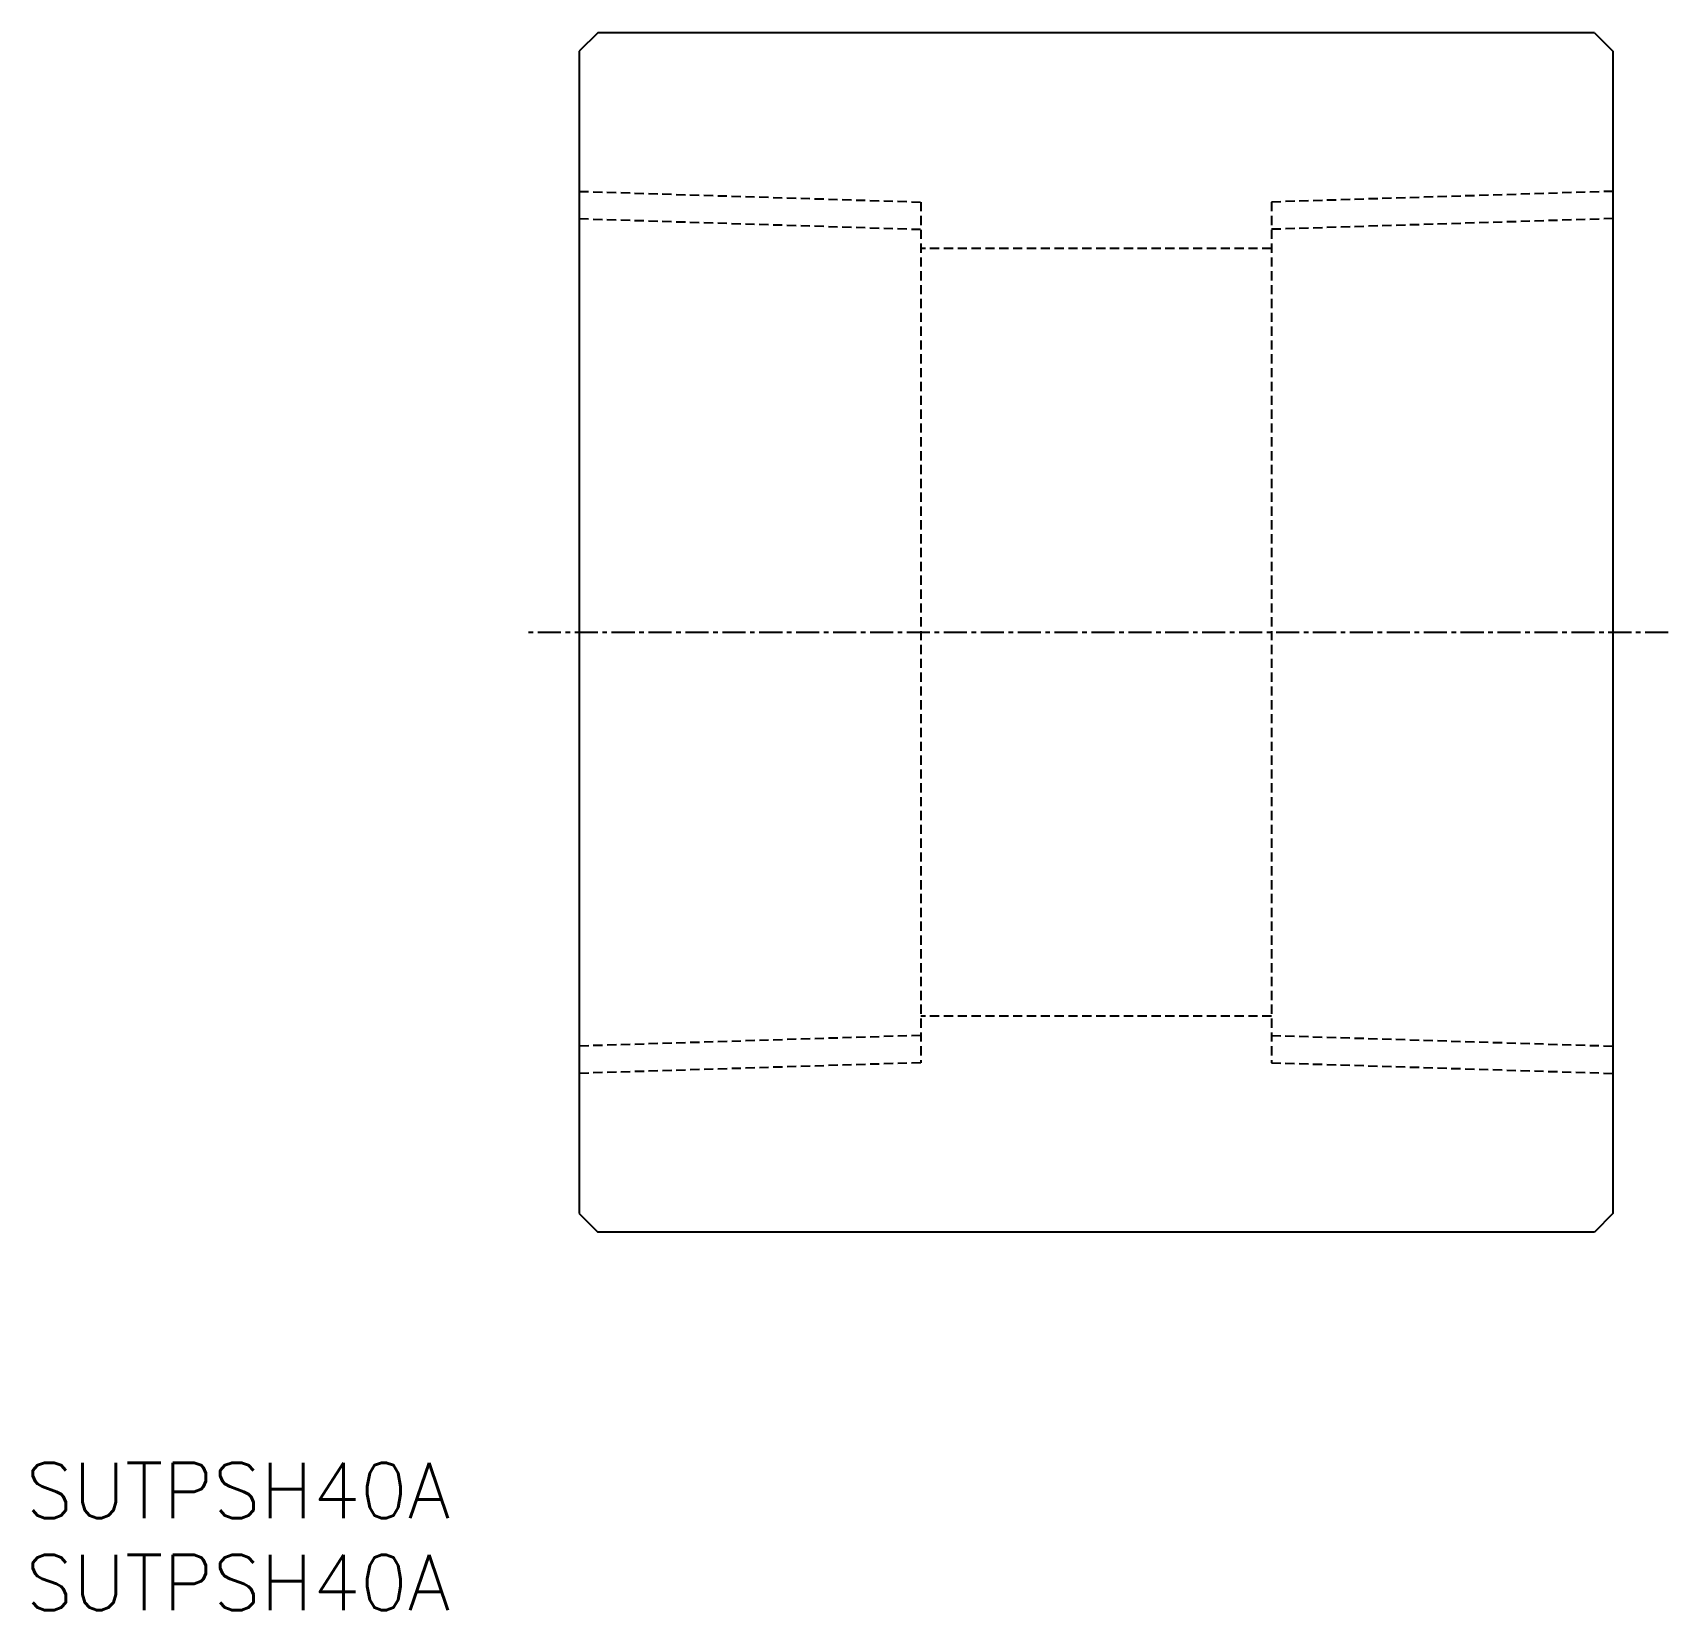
# Model space of a CAD drawing. Extents: x 0.4 to 89, y 0 to 85.5.
import ezdxf

# ---------------------------------------------------------------- set-up
doc = ezdxf.new("R2010")
doc.units = 0
doc.linetypes.add('CENTER', pattern=[2, 1.25, -0.25, 0.25, -0.25])
doc.linetypes.add('DASHED', pattern=[0.75, 0.5, -0.25])
doc.layers.get('0').update_dxf_attribs({"linetype": 'CONTINUOUS'})
doc.layers.add('CENTER', color=1, linetype='CENTER')
doc.styles.get("Standard").update_dxf_attribs({"font": 'txt.shx'})

# ---------------------------------------------------------------- blocks, each defined once
blk = doc.blocks.new('*U2')
at = {"color": 7, "linetype": 'CONTINUOUS'}
blk.add_text('SUTPSH40A', height=3, dxfattribs=at).set_placement((0, 0))
blk = doc.blocks.new('*U3')
at = {"color": 7, "linetype": 'CONTINUOUS'}
blk.add_text('SUTPSH40A', height=3, dxfattribs=at).set_placement((0, 5))

msp = doc.modelspace()

# ---------------------------------------------------------------- linework, layer by layer
at = {"color": 7, "linetype": 'CONTINUOUS'}
for p, q in [((31, 85.5), (30, 84.5)), ((85, 85.5), (31, 85.5)), ((85, 85.5), (86, 84.5)), ((30, 84.5), (30, 21.5)), ((86, 84.5), (86, 21.5)), ((30, 21.5), (31, 20.5)), ((86, 21.5), (85, 20.5)), ((85, 20.5), (31, 20.5))]:
    msp.add_line(p, q, dxfattribs=at)
at = {"color": 3, "linetype": 'DASHED'}
for p, q in [((30, 76.9015), (48.5, 76.323375)), ((48.5, 76.323375), (48.5, 29.676625)), ((86, 76.9015), (67.5, 76.323375)), ((67.5, 76.323375), (67.5, 29.676625)), ((30, 75.4225), (48.5, 74.844375)), ((86, 75.4225), (67.5, 74.844375)), ((67.5, 73.8), (48.5, 73.8)), ((67.5, 32.2), (48.5, 32.2)), ((48.5, 31.155625), (30, 30.5775)), ((67.5, 31.155625), (86, 30.5775)), ((48.5, 29.676625), (30, 29.0985)), ((67.5, 29.676625), (86, 29.0985))]:
    msp.add_line(p, q, dxfattribs=at)
at = {"layer": 'CENTER', "color": 1, "linetype": 'CENTER'}
msp.add_line((89, 53), (27, 53), dxfattribs=at)

# ---------------------------------------------------------------- block references
at = {"color": 7, "linetype": 'CONTINUOUS'}
for name in ['*U3', '*U2']:
    msp.add_blockref(name, (0, 0), dxfattribs=at)

doc.saveas('drawing.dxf')
